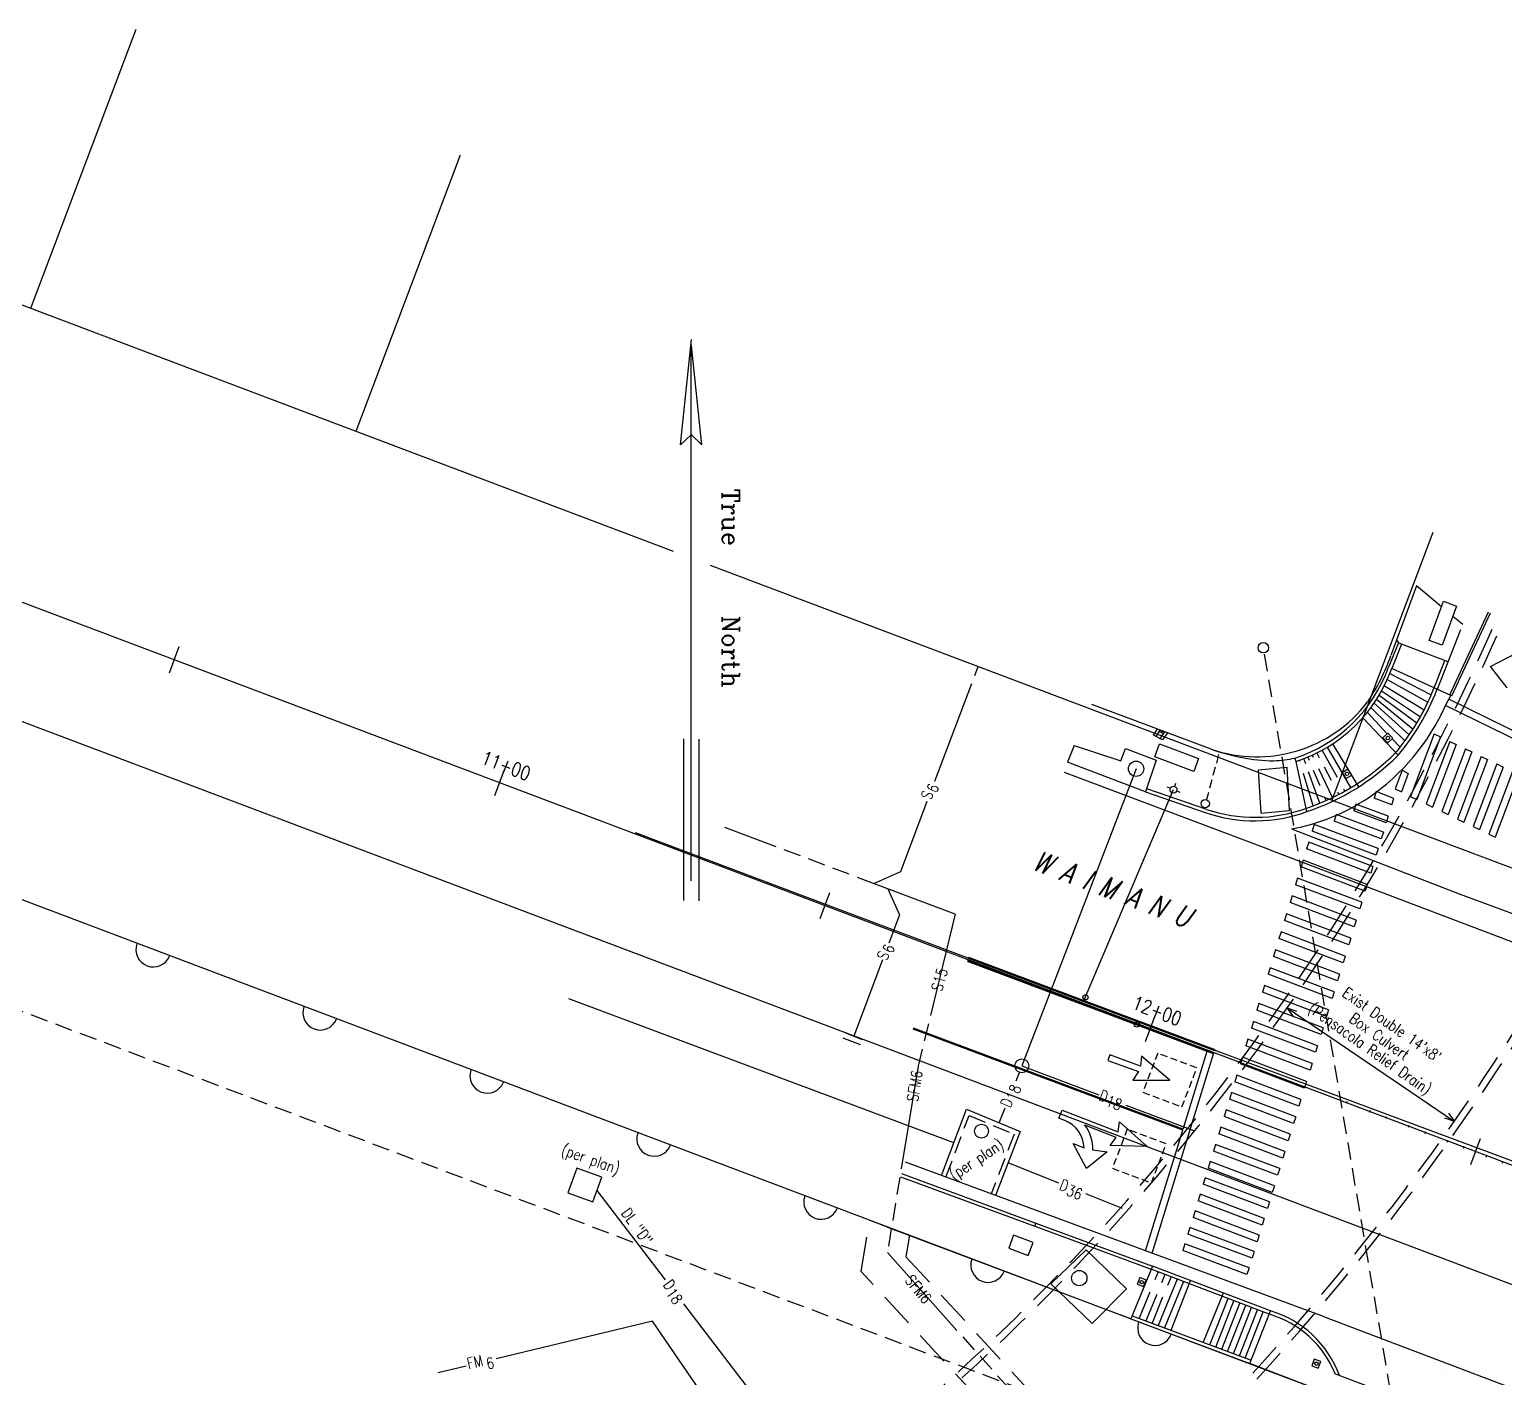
# Model space of a CAD drawing. Header units: feet. Extents: x 308 to 1449, y -4548 to -3843.
# Drawn here: x 698.4 to 910.4, y -4069.1 to -3875.3 of the extents above; entities that cross this region are included whole.
import ezdxf
from ezdxf.enums import TextEntityAlignment as Align

# ---------------------------------------------------------------- set-up
doc = ezdxf.new("R2010")
doc.units = ezdxf.units.FT
doc.header["$LTSCALE"] = 10
doc.header["$MEASUREMENT"] = 0
for name, pattern in [('DASHED', [0.75, 0.5, -0.25]), ('HIDDEN', [0.375, 0.25, -0.125]), ('HIDDEN2', [0.1875, 0.125, -0.0625]), ('SEWER', [2.75, 1.5, -0.125, 0.25, -0.125, 0.25, -0.125, 0.25, -0.125])]:
    doc.linetypes.add(name, pattern=pattern)
doc.layers.get('0').update_dxf_attribs({"linetype": 'CONTINUOUS'})
for name, color, linetype in [('access', 4, 'CONTINUOUS'), ('Baseline', 5, 'CONTINUOUS'), ('HATCH', 8, 'CONTINUOUS'), ('LINE', 5, 'DASHED'), ('LX', 7, 'CONTINUOUS'), ('PL 1098 Red', 3, 'CONTINUOUS'), ('SETBACK', 4, 'HIDDEN'), ('SEWER EASEMENT', 6, 'DASHED'), ('SLN', 6, 'CONTINUOUS'), ('STALBL', 7, 'CONTINUOUS'), ('STREET-LB', 2, 'CONTINUOUS'), ('Utilities Per Plan', 8, 'CONTINUOUS')]:
    doc.layers.add(name, color=color, linetype=linetype)
doc.styles.add('STAN', font='ROMANS.SHX', dxfattribs={"width": 0.8})
doc.styles.add('TITLE', font='complex')

msp = doc.modelspace()

# ---------------------------------------------------------------- linework, layer by layer
for p, q in [((718.5, -3967.76), (719.91, -3964.01)), ((765.27, -3985.43), (766.69, -3981.69)), ((862.39, -3984.38, 4.46), (861.92, -3984.2, 4.46)), ((863.03, -3984.09, 4.46), (863.21, -3983.63, 4.46)), ((863.32, -3984.74, 4.46), (863.78, -3984.92, 4.46)), ((862.49, -3985.49, 4.46), (862.67, -3985.03, 4.46)), ((812.05, -4003.1), (813.46, -3999.36)), ((858.82, -4020.78), (860.23, -4017.04)), ((905.59, -4038.45), (907, -4034.71))]:
    msp.add_line(p, q)
msp.add_circle((862.85, -3984.56, 4.46), 0.5)
at = {"layer": 'access', "color": 4, "ltscale": 25}
for centre in [(716.18, -4007.57), (740.18, -4016.64), (764.19, -4025.71), (788.19, -4034.78), (812.19, -4043.85), (836.2, -4052.92), (860.2, -4061.99)]:
    msp.add_arc(centre, 2.5, 160.7141, 337.8859, dxfattribs=at)
at = {"layer": 'Baseline'}
msp.add_line((684.58, -3952.8), (1443.26, -4239.48), dxfattribs=at)
at = {"layer": 'HATCH'}
for p, q in [((902.58, -3970.95, 4.85), (908.14, -3959.02, 4.85)), ((902.86, -3971.08, 4.85), (908.41, -3959.15, 4.85)), ((908.43, -3966.84, 5.03), (912.14, -3964.96, 5.03)), ((910.84, -3969.94, 5.03), (908.43, -3966.84, 5.03)), ((893.17, -3969.63, 4.4), (898.91, -3973.07, 3.75)), ((893.58, -3968.75, 4.4), (899.43, -3972, 3.75)), ((893.95, -3967.88, 4.4), (899.91, -3970.93, 3.75)), ((892.05, -3971.58, 4.4), (897.3, -3975.86, 3.75)), ((892.43, -3970.97, 4.4), (897.85, -3974.98, 3.75)), ((892.77, -3970.37, 4.4), (898.37, -3974.08, 3.75)), ((913.75, -3977.14, 3.15), (902.43, -3971.56, 4.8)), ((902.86, -3971.08, 4.85), (902.72, -3971.01, 4.85)), ((890.79, -3973.54, 4.53), (893.59, -3976.53, 4.1)), ((891.23, -3972.78, 4.4), (896.13, -3977.57, 3.75)), ((891.68, -3972.15, 4.4), (896.75, -3976.7, 3.75)), ((935.16, -3988.8, -0.03), (901.98, -3972.46, 4.78)), ((894.28, -3977.26, 3.99), (895.43, -3978.48, 3.81)), ((900.33, -3976.55), (896.95, -3985.55)), ((901.24, -3976.98), (897.86, -3985.99)), ((902.58, -3977.63), (899.2, -3986.63)), ((903.49, -3978.07), (900.11, -3987.07)), ((900.33, -3976.55), (901.24, -3976.98)), ((902.58, -3977.63), (903.49, -3978.07)), ((881.05, -3980.52, 4.4), (880.99, -3980.33, 4.4)), ((881.87, -3980.88, 4.39), (881.59, -3980.11, 4.4)), ((882.39, -3980.36, 4.39), (882.19, -3979.87, 4.4)), ((882.98, -3979.93, 4.4), (882.82, -3979.59, 4.4)), ((883.85, -3980.04, 4.38), (883.45, -3979.29, 4.4)), ((886.42, -3982.83, 4.3), (884.21, -3978.9, 4.4)), ((888.37, -3984.27, 4.25), (884.98, -3978.45, 4.4)), ((904.83, -3978.72), (901.45, -3987.72)), ((905.74, -3979.15), (902.36, -3988.15)), ((907.08, -3979.8), (903.7, -3988.8)), ((907.99, -3980.24), (904.61, -3989.24)), ((904.83, -3978.72), (905.74, -3979.15)), ((907.08, -3979.8), (907.99, -3980.24)), ((882.94, -3986.88, 4.27), (881.56, -3982.24, 4.36)), ((883.89, -3986.51, 4.26), (882.28, -3982.03, 4.36)), ((883.94, -3984.04, 4.31), (883, -3981.81, 4.36)), ((885.73, -3985.69, 4.26), (883.77, -3981.58, 4.36)), ((885.56, -3983.25, 4.3), (884.55, -3981.35, 4.35)), ((895.71, -3981.79), (894.7, -3984.47)), ((896.61, -3982.23), (895.61, -3984.9)), ((895.71, -3981.79), (896.61, -3982.23)), ((909.33, -3980.88), (905.95, -3989.89)), ((910.24, -3981.32), (906.86, -3990.32)), ((911.59, -3981.97), (908.2, -3990.97)), ((912.49, -3982.4), (909.11, -3991.41)), ((909.33, -3980.88), (910.24, -3981.32)), ((887.5, -3984.77, 4.25), (887.36, -3984.51, 4.26)), ((894.7, -3984.47), (895.61, -3984.9)), ((884.81, -3986.11, 4.26), (884.67, -3985.78, 4.27)), ((886.62, -3985.24, 4.25), (886.46, -3984.94, 4.26)), ((889.06, -3986.64, -0.05), (888.77, -3987.6, -0.05)), ((893.73, -3988.4, 0), (889.06, -3986.64, -0.05)), ((891.97, -3984.85, -0.03), (891.68, -3985.81, -0.03)), ((894.23, -3986.77, 0), (891.68, -3985.81, -0.03)), ((894.53, -3985.82, 0), (891.97, -3984.85, -0.03)), ((894.23, -3986.77, 0), (894.53, -3985.82, 0)), ((896.95, -3985.55), (897.86, -3985.99)), ((899.2, -3986.63), (900.11, -3987.07)), ((886.26, -3988.13, -27.46), (885.97, -3989.08, -13.71)), ((893.03, -3990.68, -13.63), (886.26, -3988.13, -23.67)), ((893.44, -3989.36, 0), (888.77, -3987.6, -0.05)), ((893.73, -3988.4), (893.44, -3989.36, 0.11)), ((901.45, -3987.72), (902.36, -3988.15)), ((903.7, -3988.8), (904.61, -3989.24)), ((883.08, -3989.57, -13.75), (882.78, -3990.53)), ((892, -3994.01, -13.65), (882.78, -3990.53, -13.75)), ((892.3, -3993.05, -13.65), (883.08, -3989.57, -13.75)), ((892.73, -3991.64, -13.63), (885.97, -3989.08, -13.71)), ((893.03, -3990.68, 0.25), (892.73, -3991.64, 0.36)), ((905.95, -3989.89), (906.86, -3990.32)), ((908.2, -3990.97), (909.11, -3991.41)), ((882.29, -3992.14), (881.99, -3993.1)), ((891.21, -3996.58, -9.05), (881.99, -3993.1, -9.15)), ((891.51, -3995.62, -9.05), (882.29, -3992.14, -9.15)), ((892.3, -3993.05, 0.51), (892, -3994.01, 0.62)), ((881.49, -3994.72), (881.2, -3995.68)), ((890.71, -3998.2, -9.06), (881.49, -3994.72, -9.17)), ((880.7, -3997.28), (880.41, -3998.24)), ((889.92, -4000.76, -4.46), (880.7, -3997.28, -4.56)), ((890.42, -3999.16, -9.06), (881.2, -3995.68, -9.17)), ((891.51, -3995.62, 0.79), (891.21, -3996.58, 0.9)), ((889.63, -4001.72, -4.46), (880.41, -3998.24, -4.56)), ((890.71, -3998.2, 1.08), (890.42, -3999.16, 1.18)), ((879.91, -3999.86), (879.61, -4000.82)), ((888.83, -4004.3, -4.48), (879.61, -4000.82, -4.58)), ((889.13, -4003.34, -4.48), (879.91, -3999.86, -4.58)), ((889.92, -4000.76, 1.36), (889.63, -4001.72, 1.47)), ((879.11, -4002.44), (878.82, -4003.4)), ((888.04, -4006.88, -4.49), (878.82, -4003.4, -4.6)), ((888.33, -4005.92, -4.5), (879.11, -4002.44, -4.6)), ((889.13, -4003.34, 1.65), (888.83, -4004.3, 1.75)), ((878.32, -4005.02), (878.02, -4005.98)), ((887.54, -4008.5, -4.51), (878.32, -4005.02, -4.62)), ((888.33, -4005.92, 1.93), (888.04, -4006.88, 2.04)), ((877.52, -4007.6), (877.23, -4008.56)), ((886.74, -4011.08, -4.53), (877.52, -4007.6, -4.63)), ((887.24, -4009.46, -4.51), (878.02, -4005.98, -4.61)), ((868.62, -4022.54, 4.51), (833.22, -4009.29, 4.59)), ((868.68, -4022.4, 4.51), (833.27, -4009.15, 4.59)), ((868.78, -4022.11, 4.51), (833.38, -4008.87, 4.59)), ((868.83, -4021.97, 4.51), (833.43, -4008.73, 4.59)), ((876.73, -4010.17), (876.44, -4011.12)), ((885.95, -4013.65, 0.07), (876.73, -4010.17, -0.03)), ((886.44, -4012.04, -4.53), (877.23, -4008.56, -4.63)), ((887.54, -4008.5, 2.21), (887.24, -4009.46, 2.32)), ((885.66, -4014.6, 0.08), (876.44, -4011.12, -0.03)), ((886.74, -4011.08, 2.5), (886.45, -4012.04, 2.6)), ((875.94, -4012.75), (875.64, -4013.7)), ((884.85, -4017.18, 0.06), (875.64, -4013.7, -0.05)), ((885.16, -4016.23, 0.06), (875.94, -4012.75, -0.05)), ((885.95, -4013.65, 2.78), (885.66, -4014.6, 2.89)), ((875.14, -4015.33), (874.85, -4016.28)), ((884.07, -4019.76, 0.04), (874.85, -4016.28, -0.06)), ((884.36, -4018.81, 0.04), (875.14, -4015.33, -0.06)), ((885.16, -4016.23, 3.06), (884.86, -4017.18, 3.17)), ((874.35, -4017.91), (874.05, -4018.86)), ((883.57, -4021.39, 0.02), (874.35, -4017.91, -0.08)), ((864.19, -4033.53, 4.42), (825.43, -4019.03, 4.51)), ((864.24, -4033.38, 4.42), (825.48, -4018.89, 4.51)), ((873.56, -4020.47), (873.26, -4021.43)), ((882.78, -4023.95, 4.63), (873.56, -4020.47, 4.52)), ((883.26, -4022.34, 0.02), (874.05, -4018.86, -0.08)), ((884.36, -4018.81, 3.35), (884.07, -4019.76, 3.45)), ((853.71, -4022.72, 4.48), (853.42, -4023.5, 4.48)), ((858.09, -4024.33, 4.48), (853.71, -4022.72, 4.48)), ((858.27, -4022.89, 4.48), (858.09, -4024.33, 4.48)), ((862.33, -4026.33, 4.48), (858.27, -4022.89, 4.48)), ((859.78, -4051.24, 4.04), (868.62, -4022.54, 4.51)), ((864.24, -4033.38, 4.33), (867.69, -4022.19, 4.51)), ((868.62, -4022.54, 4.51), (868.68, -4022.4, 4.51)), ((868.78, -4022.11, 4.51), (868.83, -4021.97, 4.51)), ((882.48, -4024.91, 4.63), (873.26, -4021.43, 4.52)), ((883.57, -4021.39, 3.63), (883.27, -4022.34, 3.74)), ((853.42, -4023.5, 4.48), (857.8, -4025.11, 4.48)), ((872.76, -4023.05), (872.47, -4024.01)), ((881.67, -4027.48, 4.61), (872.47, -4024.01, 4.51)), ((881.98, -4026.53, 4.61), (872.76, -4023.05, 4.51)), ((882.78, -4023.95, 3.92), (882.48, -4024.91, 4.02)), ((857.8, -4025.11, 4.48), (857, -4026.33, 4.48)), ((857, -4026.33, 4.48), (862.33, -4026.33, 4.48)), ((871.97, -4025.63), (871.67, -4026.59)), ((880.89, -4030.07, 4.59), (871.67, -4026.59, 4.49)), ((881.18, -4029.11, 4.59), (871.97, -4025.63, 4.49)), ((881.98, -4026.53, 4.2), (881.68, -4027.49, 4.3)), ((871.2, -4028.12), (870.9, -4029.08)), ((880.12, -4032.56, 4.59), (870.9, -4029.08, 4.49)), ((880.42, -4031.6, 4.59), (871.2, -4028.12, 4.49)), ((881.18, -4029.11, 4.48), (880.89, -4030.07, 4.59)), ((846.38, -4031.82, 4.43), (846.83, -4030.66, 4.43)), ((846.83, -4030.66, 4.43), (854.89, -4033.79, 4.43)), ((870.43, -4030.61), (870.14, -4031.57)), ((879.65, -4034.09, 4.59), (870.43, -4030.61, 4.49)), ((887.74, -4029.66, 4.63), (887.85, -4029.38, 4.63)), ((891.05, -4030.93, 4.64), (891.16, -4030.65, 4.64)), ((847.23, -4032.15, 4.43), (846.38, -4031.82, 4.43)), ((854.59, -4034.57, 4.43), (850.11, -4032.83, 4.43)), ((854.89, -4033.79, 4.43), (855.09, -4032.36, 4.43)), ((855.09, -4032.36, 4.43), (859.07, -4035.87, 4.43)), ((869.66, -4033.1), (869.37, -4034.06)), ((878.88, -4036.58, 4.59), (869.66, -4033.1, 4.49)), ((879.36, -4035.05, 4.59), (870.14, -4031.57, 4.49)), ((880.42, -4031.6, 4.3), (880.12, -4032.56, 4.12)), ((893.38, -4031.83, 4.64), (893.49, -4031.55, 4.64)), ((896.66, -4033.1, 4.65), (896.77, -4032.82, 4.65)), ((850.34, -4039.07, 4.43), (848.44, -4035.47, 4.43)), ((848.44, -4035.47, 4.43), (849.99, -4036.08, 4.43)), ((853.76, -4035.76, 4.43), (854.59, -4034.57, 4.43)), ((858.84, -4050.89, 4.04), (864.19, -4033.53, 4.33)), ((868.9, -4035.59), (868.6, -4036.54)), ((878.12, -4039.07, 4.59), (868.9, -4035.59, 4.49)), ((878.59, -4037.54, 4.59), (869.37, -4034.06, 4.49)), ((879.65, -4034.09, 3.83), (879.36, -4035.05, 3.65)), ((899, -4034, 4.65), (899.11, -4033.72, 4.65)), ((902.21, -4035.24, 4.67), (902.32, -4034.96, 4.67)), ((853.32, -4036.66, 4.43), (850.34, -4039.07, 4.43)), ((851.23, -4036.38, 4.43), (853.32, -4036.66, 4.43)), ((859.07, -4035.87, 4.43), (853.76, -4035.76, 4.43)), ((877.82, -4040.02, 4.6), (868.6, -4036.54, 4.49)), ((878.88, -4036.58, 3.36), (878.59, -4037.54, 3.18)), ((904.54, -4036.14, 4.67), (904.65, -4035.86, 4.67)), ((907.8, -4037.4, 4.68), (907.91, -4037.12, 4.68)), ((868.14, -4038.04), (867.85, -4039)), ((877.06, -4042.48, 0.1), (867.85, -4039, 0)), ((877.36, -4041.52, 0.1), (868.14, -4038.04)), ((878.12, -4039.07, 2.89), (877.82, -4040.02, 2.7)), ((910.14, -4038.3, 4.68), (910.24, -4038.02, 4.68)), ((867.42, -4040.37), (867.13, -4041.32)), ((876.35, -4044.8, 0.1), (867.13, -4041.32, 0)), ((876.64, -4043.85, 0.1), (867.42, -4040.37)), ((877.36, -4041.52, 2.42), (877.06, -4042.48, 2.24)), ((866.69, -4042.74), (866.4, -4043.7)), ((875.62, -4047.18, 0.1), (866.4, -4043.7, 0)), ((875.91, -4046.22, 0.1), (866.69, -4042.74)), ((876.64, -4043.85, 1.98), (876.35, -4044.8, 1.8)), ((865.96, -4045.13), (865.66, -4046.09)), ((874.88, -4049.57, 0.1), (865.66, -4046.09, 0)), ((875.17, -4048.61, 0.1), (865.96, -4045.13)), ((875.91, -4046.22, 1.53), (875.62, -4047.18, 1.35)), ((865.22, -4047.51), (864.93, -4048.47)), ((874.44, -4050.99, 0.1), (865.22, -4047.51)), ((864.5, -4049.87), (864.2, -4050.83)), ((873.71, -4053.35, 0), (864.5, -4049.87, -0.1)), ((874.15, -4051.95, 0.1), (864.93, -4048.47, 0)), ((875.17, -4048.61, 1.08), (874.88, -4049.57, 0.9)), ((873.42, -4054.31), (864.2, -4050.83, -0.1)), ((874.44, -4050.99, 0.63), (874.15, -4051.95, 0.45)), ((860.63, -4053.92, 3.91), (860.16, -4055.07, 3.28)), ((861.61, -4054.29, 4.17), (861.12, -4055.5, 3.51)), ((862.5, -4054.63, 4.41), (861.99, -4055.86, 3.74)), ((873.71, -4053.35, 0.18), (873.42, -4054.31)), ((859.45, -4056.81, 2.33), (857.9, -4060.59, 0.27)), ((863.38, -4054.96, 4.65), (860.66, -4061.62, 1.02)), ((864.28, -4055.31, 4.89), (861.56, -4061.96, 1.26)), ((860.44, -4057.16, 2.61), (858.89, -4060.96, 0.54)), ((861.29, -4057.57, 2.8), (859.77, -4061.29, 0.78)), ((868.1, -4064.41, 4.6), (870.71, -4057.76, 6.94)), ((868.95, -4064.73, 4.6), (871.55, -4058.08, 6.94)), ((869.79, -4065.04, 4.6), (872.39, -4058.4, 6.94)), ((870.63, -4065.36, 4.61), (873.23, -4058.72, 6.95)), ((871.48, -4065.68, 4.61), (874.07, -4059.04, 6.95)), ((872.32, -4065.99, 4.62), (874.91, -4059.36, 6.95)), ((873.16, -4066.31, 4.62), (875.75, -4059.68, 6.95)), ((893.19, -4066.87), (893.19, -4066.87)), ((897.29, -4065.71), (897.29, -4065.71)), ((892.5, -4068.63), (892.5, -4068.63)), ((893.29, -4069.05), (893.29, -4069.05)), ((895.73, -4068.73), (895.73, -4068.73)), ((899.81, -4068.19), (899.81, -4068.19)), ((901.37, -4067.99), (901.37, -4067.99)), ((901.84, -4068.61), (901.84, -4068.61))]:
    msp.add_line(p, q, dxfattribs=at)
at = {"layer": 'HATCH', "linetype": 'HIDDEN', "ltscale": 0.4}
for p, q in [((860.58, -4022.47, 4.48), (858.46, -4028.08, 4.48)), ((866.19, -4024.59, 4.48), (860.58, -4022.47, 4.48)), ((864.07, -4030.2, 4.48), (866.19, -4024.59, 4.48)), ((858.46, -4028.08, 4.48), (864.07, -4030.2, 4.48)), ((856.19, -4033.39, 4.33), (854.07, -4039.01, 4.33)), ((861.8, -4035.52, 4.33), (856.19, -4033.39, 4.33)), ((859.68, -4041.13, 4.33), (861.8, -4035.52, 4.33)), ((854.07, -4039.01, 4.33), (859.68, -4041.13, 4.33))]:
    msp.add_line(p, q, dxfattribs=at)
at = {"layer": 'HATCH'}
for radius, start, end in [(4.32, 1.3529, 68.7331), (5.57, 357.9022, 37.026)]:
    msp.add_arc((845.67, -4036.18, 4.43), radius, start, end, dxfattribs=at)
at = {"layer": 'LINE'}
for p, q in [((901.39, -3958.29, 5.07), (897.81, -3955.27, 5.14)), ((902.32, -3966.2, 3.75), (904.43, -3960.84, 3.75)), ((904.43, -3960.84, 5.01), (903.02, -3959.65, 5.04)), ((894.93, -3963.03, 5.43), (895.18, -3963.45, 5.38))]:
    msp.add_line(p, q, dxfattribs=at)
at = {"layer": 'LX'}
for p, q in [((791.98, -3935.01), (793.56, -3919.82)), ((793.52, -3997.68), (793.52, -3920.3)), ((795.06, -3935.01), (793.57, -3920.69)), ((793.51, -3933.54), (791.98, -3935.01)), ((793.49, -3933.51), (795.06, -3935.01)), ((792.45, -4000.49), (792.45, -3977.28)), ((794.59, -3977.33), (794.59, -4000.54))]:
    msp.add_line(p, q, dxfattribs=at)
at = {"layer": 'PL 1098 Red', "color": 5, "ltscale": 25}
for p, q in [((713.67, -3875.26), (698.51, -3915.38)), ((790.95, -3950.31), (608.85, -3881.5)), ((760.29, -3893.35), (745.28, -3933.06)), ((900.14, -3947.59), (885.6, -3986.09)), ((885.59, -3986.07), (796.27, -3952.32)), ((676.53, -3966.91), (1011.32, -4093.42)), ((956.68, -4012.94), (885.59, -3986.07))]:
    msp.add_line(p, q, dxfattribs=at)
at = {"layer": 'PL 1098 Red', "color": 5}
msp.add_line((934.61, -4090.11), (668.04, -3989.38), dxfattribs=at)
at = {"layer": 'SETBACK'}
msp.add_line((971.08, -4119.93), (662.74, -4003.41), dxfattribs=at)
at = {"layer": 'SEWER EASEMENT'}
for p, q in [((817.96, -4053.87), (819.17, -4046.49)), ((819.17, -4046.49), (824.9, -4048.65)), ((824.9, -4048.65), (824.39, -4051.73)), ((824.39, -4051.73), (859.04, -4089.37)), ((855.21, -4094.34), (817.96, -4053.87))]:
    msp.add_line(p, q, dxfattribs=at)
at = {"layer": 'SLN'}
for p, q in [((897.81, -3955.27, 5.14), (894.11, -3965.3, 5.43)), ((899.61, -3963.12, 5.09), (901.68, -3957.49, 5.09)), ((903.56, -3958.18, 5.09), (901.49, -3963.81, 5.09)), ((901.68, -3957.49, 5.09), (903.56, -3958.18, 5.09)), ((895.18, -3963.45, 5.38), (893.77, -3966.94, 5.19)), ((895.65, -3963.64, 5.38), (895.18, -3963.45, 5.38)), ((901.49, -3963.81, 5.09), (899.61, -3963.12, 5.09)), ((895.65, -3963.64, 5.38), (894.23, -3967.13, 5.19)), ((902.32, -3966.2, 3.75), (895.65, -3963.64, 5.38)), ((902.72, -3971.01, 4.85), (894.23, -3967.13, 5.19)), ((900.27, -3970.05, 3.75), (901.86, -3966.02, 3.75)), ((900.74, -3970.23, 3.75), (902.32, -3966.2, 3.75)), ((901.98, -3972.46, 4.78), (902.72, -3971.01, 4.85)), ((868.26, -3978.74, 4.84), (851.1, -3972.35, 4.96)), ((859.98, -3976.75, 4.84), (860.55, -3975.87, 4.89)), ((860.34, -3976.92, 4.84), (860.93, -3976.01, 4.9)), ((861.58, -3976.25, 4.88), (860.91, -3977.21, 4.83)), ((890.06, -3974.23, 4.53), (895.14, -3979.63, 3.75)), ((848.55, -3978.2, 3.75), (847.62, -3980.64, 3.78)), ((848.55, -3978.2, 4.6), (855.3, -3980.45, 4.56)), ((861.27, -3977.39, 4.83), (859.98, -3976.75, 4.84)), ((860.15, -3979.85, 4.7), (860.85, -3977.98, 4.7)), ((860.85, -3977.98, 4.7), (866.47, -3980.07, 4.7)), ((861.97, -3976.4, 4.88), (861.27, -3977.39, 4.83)), ((889.48, -3984.17, 4.24), (885.75, -3977.97, 4.4)), ((893.68, -3976.44), (892.96, -3977.13)), ((892.96, -3977.13), (893.65, -3977.86)), ((893.65, -3977.86), (894.37, -3977.17)), ((894.37, -3977.17), (893.68, -3976.44)), ((855.3, -3980.45, 4.56), (855.95, -3978.66, 4.69)), ((855.95, -3978.66, 4.69), (860.34, -3980.34, 4.66)), ((860.34, -3980.34, 4.66), (858.82, -3984.89, 3.66)), ((865.77, -3981.95, 4.7), (860.15, -3979.85, 4.7)), ((866.47, -3980.07, 4.7), (865.77, -3981.95, 4.7)), ((880.47, -3980.5), (880.31, -3980.03, 5.19)), ((876.68, -3993.21, 3.96), (847.2, -3982.11, 3.91)), ((858.82, -3984.89, 3.66), (847.62, -3980.64, 3.78)), ((879.18, -3981.38), (875.03, -3981.78)), ((875.03, -3981.78), (875.41, -3987.95)), ((879.55, -3987.55), (879.18, -3981.38)), ((882.04, -3987.73), (880.47, -3980.5)), ((887.96, -3981.61, 4.37), (887.1, -3982.13, 4.37)), ((887.1, -3982.13, 4.37), (887.62, -3982.98, 4.37)), ((887.62, -3982.98, 4.37), (888.47, -3982.47, 4.37)), ((888.47, -3982.47, 4.37), (887.96, -3981.61, 4.37)), ((858.98, -3984.42, 3.66), (867.58, -3987.4, 3.75)), ((858.82, -3984.89, 3.66), (867.42, -3987.87, 3.75)), ((875.41, -3987.95), (879.55, -3987.55)), ((879.84, -3990.21, 3.94), (903.93, -3999.56, 4.03)), ((876.68, -3993.21, 3.96), (916.26, -4008.24, 4.09)), ((903.93, -3999.56, 4.03), (941.84, -4013.59, 4.11)), ((884.44, -4060.35, 4.13), (824.31, -4038.14, 3.97)), ((846.49, -4056.84, 1.34), (821.76, -4047.54, 4.58)), ((842.9, -4047.36), (843.07, -4046.89)), ((842.9, -4047.36), (859.65, -4053.54)), ((843.07, -4046.89), (859.82, -4053.07)), ((839.85, -4048.63, 4.38), (839.16, -4050.5, 4.38)), ((842.67, -4049.67, 4.38), (839.85, -4048.63, 4.38)), ((841.98, -4051.54, 4.38), (842.67, -4049.67, 4.38)), ((839.16, -4050.5, 4.38), (841.98, -4051.54, 4.38)), ((845.21, -4055.61), (850.29, -4050.73)), ((850.29, -4050.73), (856.08, -4056.36)), ((859.82, -4053.07, 3.96), (856.71, -4060.68, -0.19)), ((876.6, -4060, 7.12), (859.64, -4053.54, 3.96)), ((876.78, -4059.53, 7.12), (859.82, -4053.07, 3.96)), ((851.16, -4061.32), (845.21, -4055.61)), ((856.08, -4056.36), (851.16, -4061.32)), ((857.99, -4054.73, 4.43), (857.62, -4055.66, 4.43)), ((857.62, -4055.66, 4.43), (858.55, -4056.03, 4.43)), ((858.92, -4055.1, 4.43), (857.99, -4054.73, 4.43)), ((858.55, -4056.03, 4.43), (858.92, -4055.1, 4.43)), ((862.5, -4062.31, 1.55), (865.29, -4055.16, 4.98)), ((870, -4056.95, 5.85), (867.12, -4064.04, 2.78)), ((856.72, -4060.68), (853.13, -4059.33, 0.47)), ((856.72, -4060.68), (873.82, -4067.09, 4.46)), ((856.9, -4060.22, 0), (874, -4066.62, 4.63)), ((873.82, -4067.09, 4.46), (876.78, -4059.53, 7.12)), ((884.44, -4060.35, 4.13), (1142.2, -4158.39, 4.82)), ((882.95, -4070.59, 1.81), (873.82, -4067.09, 4.46)), ((883.08, -4066.47, 4.59), (882.74, -4067.41, 4.59)), ((882.74, -4067.41, 4.59), (883.67, -4067.75, 4.59)), ((884.02, -4066.81, 4.59), (883.08, -4066.47, 4.59)), ((883.67, -4067.75, 4.59), (884.02, -4066.81, 4.59)), ((932.07, -4086.02), (886.07, -4068.57, 4.67))]:
    msp.add_line(p, q, dxfattribs=at)
at = {"layer": 'SLN', "color": 8, "linetype": 'HIDDEN'}
msp.add_line((906.7, -4144.97, 7.14), (875.77, -3964.16), dxfattribs=at)
at = {"layer": 'SLN', "color": 1, "linetype": 'HIDDEN2'}
msp.add_line((869.34, -3979.54), (867.58, -3986.01, 4.08), dxfattribs=at)
at = {"layer": 'SLN', "color": 1}
for p, q in [((823.76, -4039.76), (843.07, -4046.89)), ((823.59, -4040.23), (842.9, -4047.36))]:
    msp.add_line(p, q, dxfattribs=at)
at = {"layer": 'SLN'}
for centre, radius in [((875.77, -3964.16), 0.75), ((861.03, -3976.21, 4.84), 0.15), ((861.33, -3976.33, -0.05), 0.15), ((893.66, -3977.15), 0.25), ((857.47, -3981.57, 4.54), 1.1), ((887.79, -3982.3, 4.37), 0.25), ((867.42, -3986.58, 4.45), 0.6), ((850.19, -4014.43, 4.6), 0.375), ((857.59, -4018.34, 4.67), 0.375), ((841.05, -4024.29, 4.46), 1), ((849.31, -4054.81, 4.49), 1.1), ((858.27, -4055.38, 4.43), 0.25), ((883.38, -4067.11, 4.59), 0.25)]:
    msp.add_circle(centre, radius, dxfattribs=at)
for centre, radius, start, end in [((864.42, -3954.53, 5.43), 31.59, 326.5392, 340.0562), ((873.86, -3959.93, 5.19), 21.1, 287.7986, 340.6086), ((873.86, -3959.94, 4.4), 21.6, 287.7972, 340.5503), ((874.83, -3959.83, 4.64), 20.02, 250.8513, 322.7635), ((869.38, -3957.93, 3.75), 33.18, 319.878, 338.5771), ((869.38, -3957.93, 3.75), 33.68, 319.878, 338.5771), ((873.03, -3959.52, 4.78), 31.71, 304.2687, 335.9288), ((877.92, -3952.01, 4.66), 28.42, 250.1381, 268.7167), ((876.26, -3960.88, 4.66), 19.57, 272.9797, 281.9376), ((871.2, -3955.57, 3.75), 33.44, 288.6149, 314.8465), ((871.2, -3955.57, 3.75), 33.94, 288.6149, 314.8465), ((874.62, -3961.5, 3.94), 29.18, 280.3035, 303.872), ((874.53, -3966.94, 3.75), 22.11, 251.2428, 289.8547), ((874.53, -3966.94, 3.75), 21.61, 251.2428, 289.8547), ((872.58, -4073.97, 7.12), 14.54, 21.8149, 73.7842), ((872.58, -4073.97, 7.12), 15.04, 20.087, 73.7842)]:
    msp.add_arc(centre, radius, start, end, dxfattribs=at)
at = {"layer": 'Utilities Per Plan', "linetype": 'SEWER'}
for p, q in [((828.54, -3983.35, 0.05), (834.78, -3966.88, 0)), ((823.63, -3996.33, 0.09), (827.46, -3986.22, 0.06)), ((831.44, -4002.47), (798.34, -3990, 6.1)), ((819.76, -3998.07, 1.76), (823.63, -3996.33, 0.09)), ((821.76, -3998.83, 1.31), (823.48, -4002.57)), ((823.48, -4002.57), (821.93, -4006.66)), ((831.44, -4002.47), (826.15, -4024.31)), ((821.03, -4009.04), (816.88, -4020.03)), ((817.86, -4021.28), (815.35, -4020.29)), ((818.14, -4020.53), (815.63, -4019.54)), ((826.15, -4024.31), (821.71, -4051.14)), ((821.71, -4051.14), (858.74, -4092.53))]:
    msp.add_line(p, q, dxfattribs=at)
at = {"layer": 'Utilities Per Plan'}
for p, q in [((857.47, -3981.57, 4.54), (841.05, -4024.29, 4.46)), ((849.93, -4015.05, 4.6), (862.85, -3984.56, 4.46)), ((845.15, -4013.28, 4.57), (785.48, -3990.8, 6.1)), ((914.95, -4039.25, 4.68), (845.15, -4013.28, 4.57)), ((831.28, -4035.35, 1.05), (775.9, -4014.65, 6.4)), ((879.2, -4015.95), (903.23, -4032.27)), ((879.2, -4015.95), (880.56, -4016.41)), ((880.05, -4017.12), (879.2, -4015.95)), ((841.05, -4024.29, 4.46), (852.11, -4028.46, 4.41)), ((840.21, -4026.43, 4.48), (840.69, -4025.22, 4.47)), ((829.5, -4040.05, 3.99), (833.1, -4030.53, 0.3)), ((833.1, -4030.53, 0.3), (840.79, -4033.73, 0.3)), ((837.81, -4032.49, 4.51), (838.67, -4030.32, 4.5)), ((856.02, -4029.94, 4.39), (865.71, -4033.6, 4.34)), ((902.38, -4031.11), (903.23, -4032.27)), ((903.23, -4032.27), (901.87, -4031.81)), ((840.79, -4033.73, 0.3), (837.28, -4042.92, 4)), ((777.05, -4039.01), (775.77, -4042.55)), ((780.65, -4040.31), (777.05, -4039.01)), ((846.38, -4041.16, 0.3), (839.06, -4038.25, 0.3)), ((779.37, -4043.86), (780.65, -4040.31)), ((775.77, -4042.55), (779.37, -4043.86)), ((789.82, -4055.07, 4.18), (779.97, -4042.19, 5.95)), ((855.53, -4044.78, 0.3), (850.27, -4042.7, 0.3)), ((813.06, -4085.46), (792.44, -4058.49, 3.71)), ((787.93, -4060.98), (765.46, -4066.43, 1.06)), ((853.75, -4157.05), (787.93, -4060.98)), ((761.15, -4067.48, 1.26), (757.13, -4068.45, 1.45))]:
    msp.add_line(p, q, dxfattribs=at)
at = {"layer": 'Utilities Per Plan', "linetype": 'HIDDEN'}
for p, q in [((830.13, -4040.28, 3.99), (833.48, -4031.41, 0.55)), ((833.48, -4031.41, 0.3), (839.93, -4034.1, 0.3)), ((839.93, -4034.1, 0.54), (836.65, -4042.69, 4))]:
    msp.add_line(p, q, dxfattribs=at)
at = {"layer": 'Utilities Per Plan'}
msp.add_circle((835.24, -4033.67, 0.3), 1, dxfattribs=at)
at = {"layer": 'Utilities Per Plan', "linetype": 'DASHED'}
for centre, radius, start, end in [((617.81, -3833.44), 317.8, 302.8834, 336.3394), ((617.81, -3833.44), 318.8, 302.8834, 336.3394), ((615.47, -3831.56), 350.85, 302.8309, 336.1849), ((615.47, -3831.56), 351.85, 302.8309, 336.1849)]:
    msp.add_arc(centre, radius, start, end, dxfattribs=at)

# ---------------------------------------------------------------- texts
at = {"layer": 'LX', "style": 'TITLE'}
msp.add_text('True     North', height=2.5, rotation=270, dxfattribs=at).set_placement((797.97, -3955.62), align=Align.CENTER)
at = {"layer": 'STALBL', "style": 'STAN', "width": 0.8}
for s, p in [('11+00', (766.33, -3982.62)), ('12+00', (859.92, -4017.87))]:
    msp.add_text(s, height=2, rotation=339.3, dxfattribs=at).set_placement(p, align=Align.BOTTOM_CENTER)
at = {"layer": 'STREET-LB', "style": 'STAN', "oblique": 15, "width": 0.8}
msp.add_text('W A I M A N U                                                                                        S T R E E T', height=3, rotation=339.2761, dxfattribs=at).set_placement((842.36, -3996.01, 0.02))
at = {"layer": 'Utilities Per Plan', "style": 'STAN', "width": 0.8}
for s, rotation, p in [('6', 68.0853, (828.78, -3985.16, 1.54)), ('S', 68.0853, (827.97, -3986.15, 1.54)), ('S', 68.0853, (821.64, -4009.24, 1.54)), ('6', 68.0853, (822.44, -4008.25, 1.54)), ('S15', 74.2922, (829.54, -4013.69, 1.54)), ("Exist Double 14'x8'", 324.6062, (886.97, -4014.15, 0.2)), ('(Pensacola Relief Drain)', 324.6062, (882.09, -4016.38, 0.2)), ('Box Culvert', 324.6062, (887.98, -4017.85, 0.2)), ('SFM6', 80.6359, (826.07, -4029.54, 1.54)), ('18', 68.0853, (840.19, -4029.44, 1.49)), ('D', 68.0853, (839.38, -4030.42, 1.49)), ('D', 338.9628, (852.01, -4029.17, 1.4)), ('18', 338.9628, (853.01, -4029.96, 1.4)), ('(per plan)', 340.2474, (774.7, -4036.98, -3.04)), ('(per plan)', 33.2113, (831.3, -4040.79, -2.75)), ('D', 338.9628, (846.31, -4042.02, 1.69)), ('36', 338.9628, (847.31, -4042.81, 1.69)), ('DL "D"', 306.3575, (783.35, -4045.48, 0.54)), ('SFM6', 309.1805, (824.13, -4055.17, 1.54)), ('D', 305.9067, (789.4, -4055.77, 0.98)), ('18', 305.9067, (789.81, -4056.98, 0.98)), ('FM', 13.3459, (761.48, -4067.92, 0.2)), ('6', 13.3459, (764.25, -4067.95, 0.2))]:
    msp.add_text(s, height=1.6, rotation=rotation, dxfattribs=at).set_placement(p)

doc.saveas('drawing.dxf')
